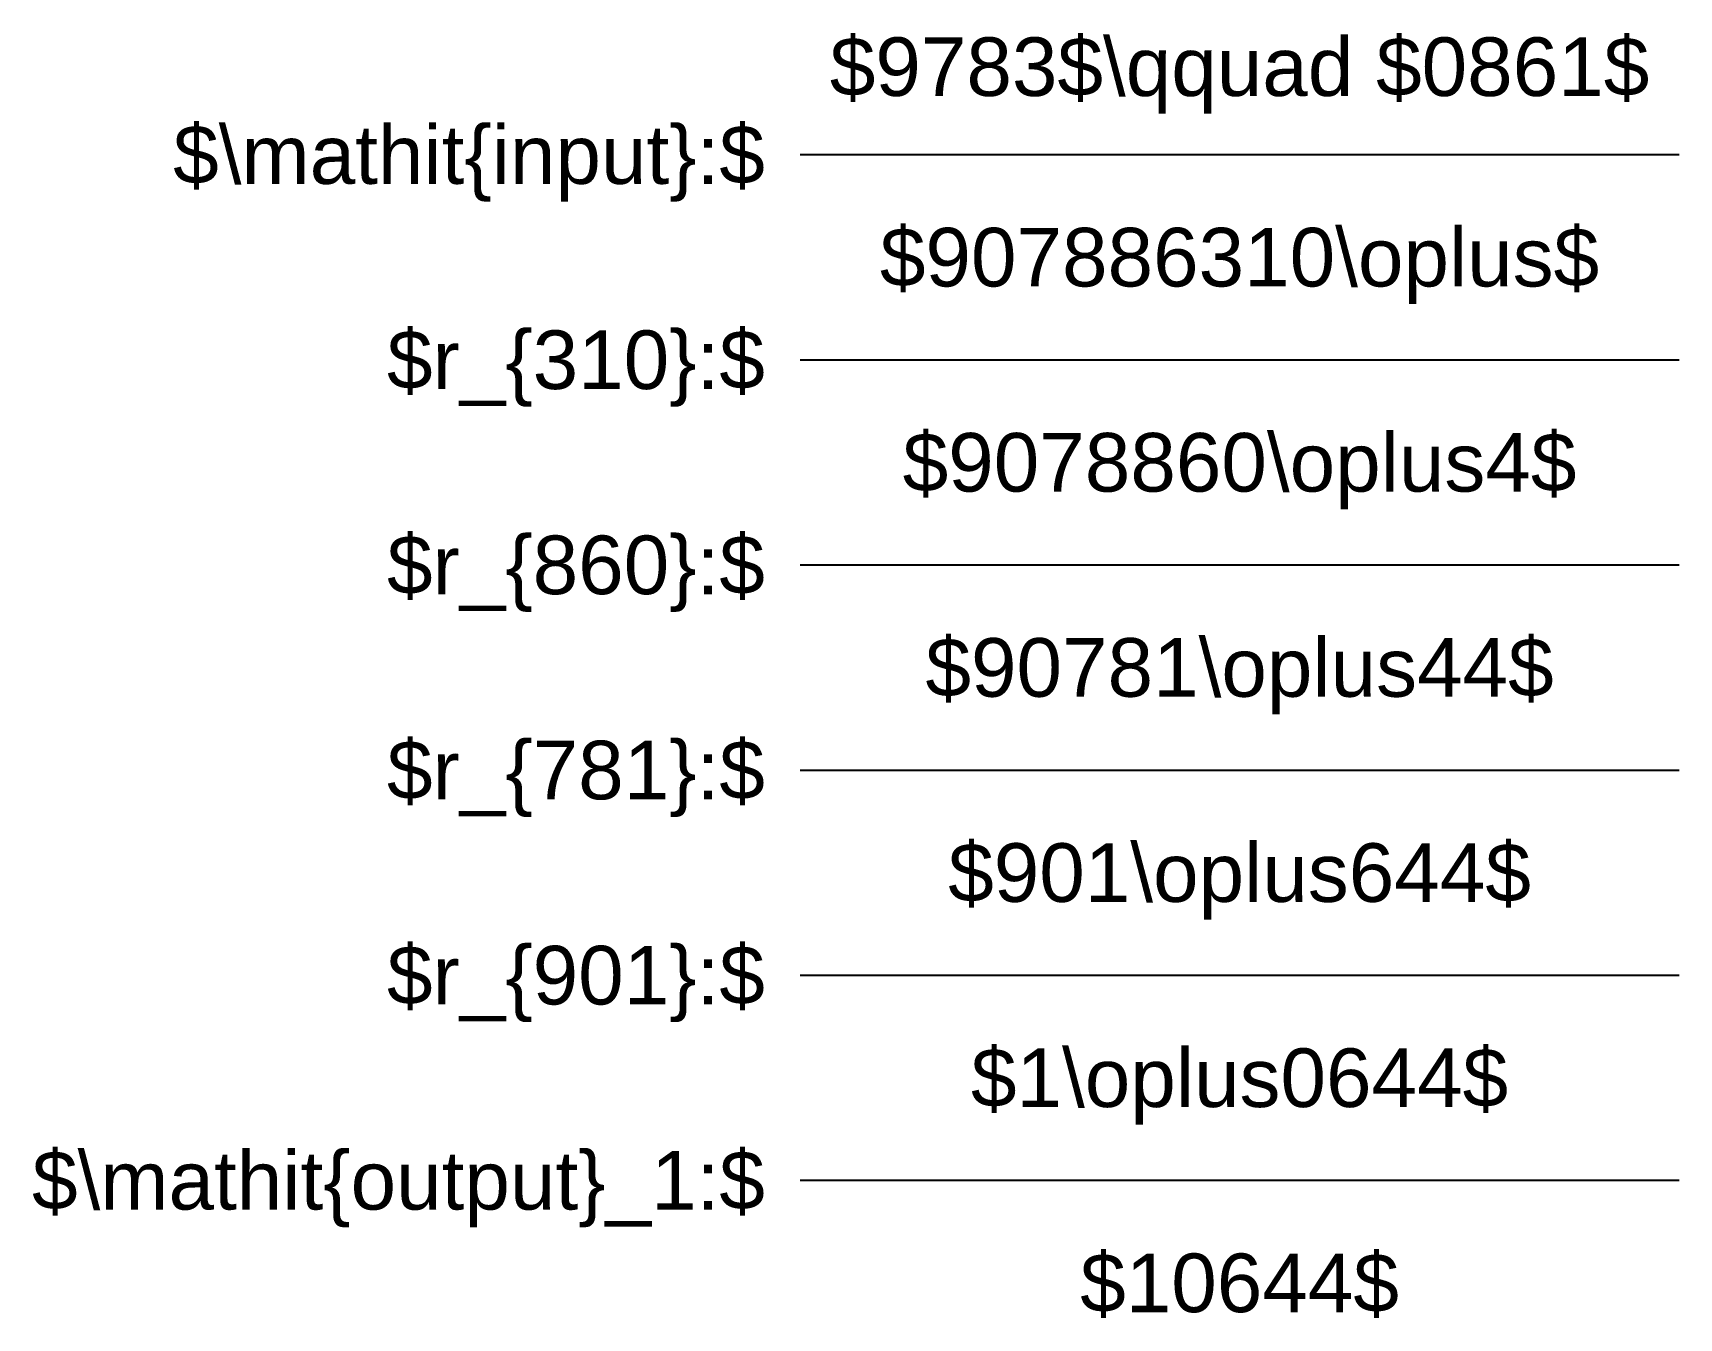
# Model space of a CAD drawing. Header units: inches. Extents: x 188 to 750, y 348 to 787.
import ezdxf
from ezdxf.enums import TextEntityAlignment as Align

# ---------------------------------------------------------------- set-up
doc = ezdxf.new("R2010")
doc.units = ezdxf.units.IN
doc.header["$MEASUREMENT"] = 0
doc.styles.get("Standard").update_dxf_attribs({"font": 'arial.ttf'})

msp = doc.modelspace()

# ---------------------------------------------------------------- linework, layer by layer
for p, q in [((450, 745), (750, 745)), ((450, 675), (750, 675)), ((450, 605), (750, 605)), ((450, 535), (750, 535)), ((450, 465), (750, 465)), ((450, 395), (750, 395))]:
    msp.add_line(p, q)

# ---------------------------------------------------------------- texts
for s, p in [('$9783$\\qquad $0861$', (600, 775)), ('$907886310\\oplus$', (600, 710)), ('$9078860\\oplus4$', (600, 640)), ('$90781\\oplus44$', (600, 570)), ('$901\\oplus644$', (600, 500)), ('$1\\oplus0644$', (600, 430)), ('$10644$', (600, 360))]:
    msp.add_text(s, height=20).set_placement(p, align=Align.MIDDLE_CENTER)
for s, p in [('$\\mathit{input}:$', (438, 745)), ('$r_{310}:$', (438, 675)), ('$r_{860}:$', (438, 605)), ('$r_{781}:$', (438, 535)), ('$r_{901}:$', (438, 465)), ('$\\mathit{output}_1:$', (438, 395))]:
    msp.add_text(s, height=20).set_placement(p, align=Align.MIDDLE_RIGHT)

doc.saveas('drawing.dxf')
